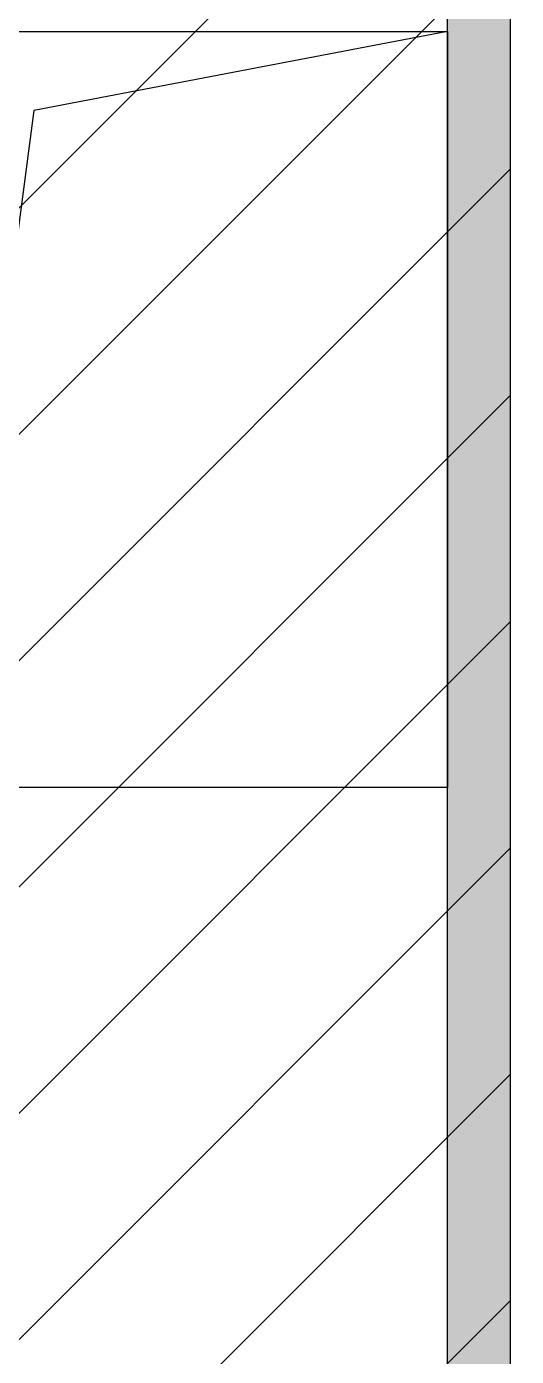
# Model space of a CAD drawing. Header units: millimetres. Extents: x 251690 to 518990, y -633409 to -276709.
# Drawn here: x 475429 to 477374, y -412697 to -407420 of the extents above; entities that cross this region are included whole.
import ezdxf

# ---------------------------------------------------------------- set-up
doc = ezdxf.new("R2010")
doc.units = ezdxf.units.MM
doc.header["$LTSCALE"] = 100
for name, color, linetype in [('-ACO-TTLB', 153, 'Continuous'), ('A-HATCH', 251, 'Continuous'), ('A6-DK-renfang-B2F$0$-ACO-LINE', 137, 'Continuous'), ('A6-DK-renfang-B2F$0$A-DIMS-INSD', 3, 'Continuous'), ('A6-DK-renfang-B2F$0$PUB_HATCH', 8, 'Continuous'), ('A6-DK-renfang-B2F$0$WALL', 9, 'Continuous'), ('xref(dwg引用图层)', 7, 'Continuous')]:
    doc.layers.add(name, color=color, linetype=linetype)

# ---------------------------------------------------------------- blocks, each defined once
blk = doc.blocks.new('A6-DK-renfang-B2F$0$fecrfpmmt212')
at = {"layer": 'A6-DK-renfang-B2F$0$PUB_HATCH'}
blk.add_hatch(color=256, dxfattribs=at).paths.add_polyline_path([(1119863.3, -773777.4), (1120113.3, -774027.4), (1120113.3, -757677.4), (1119863.3, -757927.4)])
at = {"layer": 'A6-DK-renfang-B2F$0$A-DIMS-INSD', "color": 4}
for p, q in [((1119863.3, -760427.4), (1118220.9, -760740.5)), ((1118220.9, -760740.5), (1117863.3, -763427.4))]:
    blk.add_line(p, q, dxfattribs=at)
blk.add_lwpolyline([(1117863.3, -760427.4), (1119863.3, -760427.4), (1119863.3, -763427.4), (1117863.3, -763427.4)], close=True, dxfattribs=at)
at = {"layer": 'A6-DK-renfang-B2F$0$WALL', "color": 4}
for p, q in [((1120113.3, -774027.4), (1120113.3, -757677.4)), ((1119863.3, -773777.4), (1119863.3, -757927.4))]:
    blk.add_line(p, q, dxfattribs=at)
blk = doc.blocks.new('A6-DK-renfang-B2F')
at = {"layer": 'A6-DK-renfang-B2F$0$-ACO-LINE'}
blk.add_blockref('A6-DK-renfang-B2F$0$fecrfpmmt212', (-942763.3, 952987.4), dxfattribs=at)
blk = doc.blocks.new('B2Fdt')
at = {"layer": 'A-HATCH'}
h = blk.add_hatch(dxfattribs=at)
h.set_pattern_fill('ANSI31', color=256, scale=200)
h.set_pattern_definition([(45, (2e-06, 600000), (-449.0128, 449.0128), [])])
h.paths.add_polyline_path([(122750, 176900), (134300, 176900), (134300, 181260), (166700, 181260), (166700, 165260), (171270, 165260), (171270, 165510), (174380, 165510), (174380, 164300), (175993.2, 164300), (175993.2, 166560), (175100, 166560), (175100, 180960), (177350, 180960), (177350, 195310), (175100, 195397.5), (175100, 201760), (177790, 201760), (177790, 203160), (185250, 203160), (185250, 205924.9), (184000, 205924.9), (184000, 205990), (184880, 205990), (184880, 209390), (184000, 209390), (184000, 210390), (183200, 210390), (183200, 213600), (180320, 213590), (180320, 215390), (174480, 215390), (174480, 217910), (171170, 217910), (171170, 215390), (164900, 215390), (164900, 213590), (163280, 213590), (163305, 210400), (161900, 210400), (161900, 213600), (159040, 213640), (159050, 215390), (154010, 215390), (154010, 217910), (150700, 217910), (150700, 215414.9), (144851.3, 215388.2), (144851.3, 213588.2), (141200, 213600), (141200, 210390), (135050, 210390), (135050, 203150), (122450, 203150), (122450, 176900)])
blk.add_lwpolyline([(175100, 166560), (175100, 180960), (177350, 180960), (177350, 195310)], dxfattribs=at)

msp = doc.modelspace()

# ---------------------------------------------------------------- block references
at = {"layer": '-ACO-TTLB'}
msp.add_blockref('B2Fdt', (300000, -600000), dxfattribs=at)
at = {"layer": 'xref(dwg引用图层)'}
msp.add_blockref('A6-DK-renfang-B2F', (300000, -600000), dxfattribs=at)

doc.saveas('drawing.dxf')
